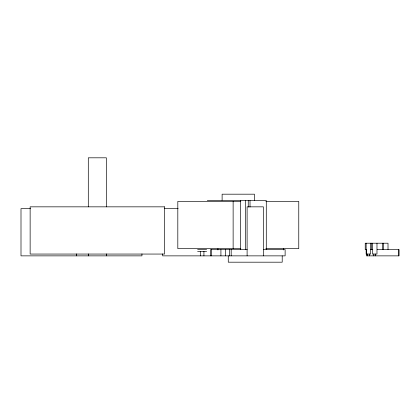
<?xml version="1.0" encoding="UTF-8"?>
<svg xmlns="http://www.w3.org/2000/svg" width="420" height="420" viewBox="0 0 420 420"><rect width="100%" height="100%" fill="white"/><g stroke="black" fill="none" stroke-linecap="round" stroke-linejoin="round"><path stroke-width="0.63" d="M207.302 200.513L221.944 200.513M240.833 201.416L177.812 201.416L177.812 248.635L240.833 248.635M265.834 201.416L298.767 201.416L298.767 248.635L265.834 248.635M30.545 208.646L21 208.646L21 255.864L141.955 255.864L141.955 253.895M164.299 208.646L178.143 208.646M197.615 249.538L206.619 249.538M247.238 249.538L210.525 249.538L210.525 255.864M263.44 249.538L285.122 249.538L285.122 255.864L162.614 255.864L162.614 253.895M366.497 249.538L365.232 249.538L365.232 243.212L388.012 243.212L388.012 249.59M370.293 249.538L372.824 249.538M377.171 249.538L399 249.538L399 255.864L366.413 255.864L366.413 249.538M197.615 251.344L206.619 251.344M398.764 249.538L398.764 255.864M383.492 243.212L383.492 249.59M382.589 243.212L382.589 249.538M376.981 243.212L376.981 254.058L372.461 254.058L372.461 243.212M375.617 253.964L375.617 255.864M373.821 253.964L373.821 255.864M371.558 243.212L371.558 249.538M370.655 243.212L370.655 254.058L366.135 254.058L366.135 243.212M369.29 253.964L369.29 255.864M367.495 253.964L367.495 255.864M283.568 248.651L283.568 249.963M282.209 255.864L282.209 262.19L228.27 262.19L228.27 255.864M266.285 249.538L266.285 200.513L222.117 200.513L222.117 194.187L254.468 194.187L254.468 200.513M263.372 255.864L263.372 206.84L247.107 206.84L247.107 255.864M250.021 200.513L250.021 207.049M248.252 200.513L248.252 207.049M245.333 200.513L245.333 249.538M240.566 200.513L240.566 249.538M233.132 201.416L233.132 248.635M231.184 249.538L231.184 255.864M229.415 249.538L229.415 255.864M225.682 249.538L225.682 255.864M220.92 249.538L220.92 255.864M217.933 248.651L217.933 249.963M211.323 249.538L211.323 255.864M203.926 251.344L203.926 255.864M200.309 251.344L200.309 255.864M106.37 206.84L106.37 157.81L88.3 157.81L88.3 206.84M106.37 253.901L106.37 255.864M88.3 253.901L88.3 255.864M76.319 253.895L76.319 255.864M164.53 206.84L30.14 206.84L30.14 254.058L164.53 254.058L164.53 206.84"/></g></svg>
